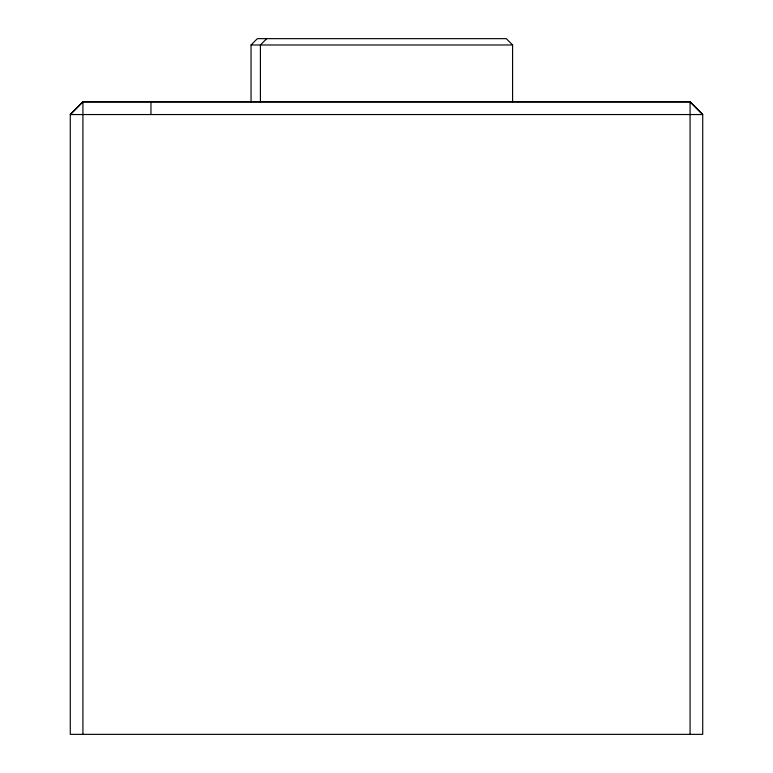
<?xml version="1.0" encoding="UTF-8"?>
<svg xmlns="http://www.w3.org/2000/svg" width="773" height="773" viewBox="0 0 773 773"><rect width="100%" height="100%" fill="white"/><g stroke="black" fill="none" stroke-linecap="round" stroke-linejoin="round"><path stroke-width="1.16" d="M82.924 101.833L70.275 114.549L70.275 734.35L702.725 734.35L702.725 114.549L690.076 101.833L82.924 101.833L82.924 734.35M251.051 101.833L251.051 44.979L257.351 38.65L506.286 38.65L512.596 44.979L512.596 101.833M266.714 38.65L260.404 44.979L260.404 101.833M251.051 44.979L512.596 44.979M690.076 101.833L690.076 734.35M150.957 101.833L150.957 114.549M82.924 101.891L70.275 114.549L702.725 114.549L690.076 101.891L82.924 101.891"/></g></svg>
